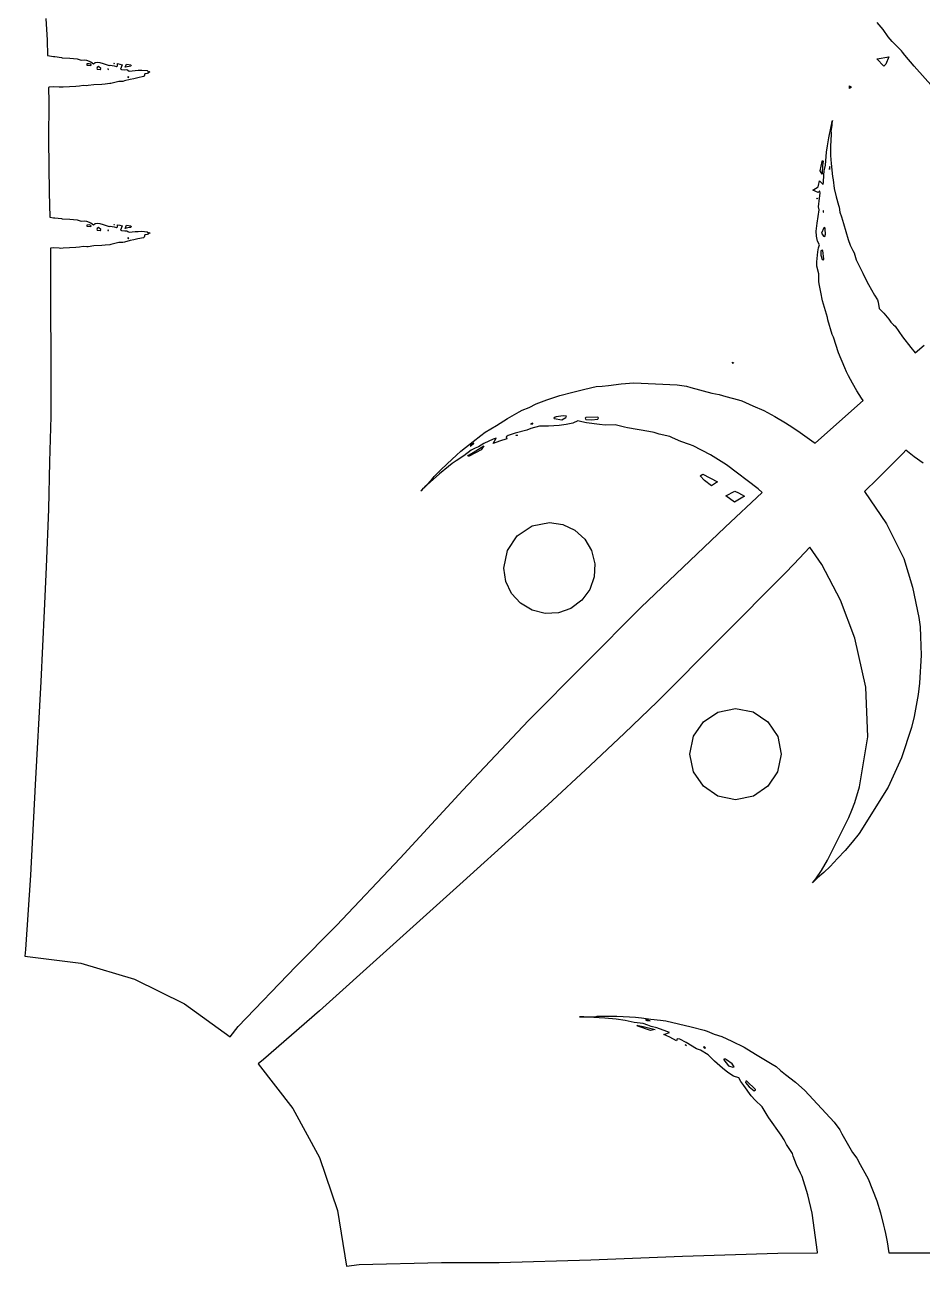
# Model space of a CAD drawing. Extents: x 0 to 203, y 8 to 351.
# Drawn here: x 103.4 to 142, y 184 to 237.3 of the extents above; entities that cross this region are included whole.
import ezdxf

# ---------------------------------------------------------------- set-up
doc = ezdxf.new("R2010")
doc.units = 0

msp = doc.modelspace()

# ---------------------------------------------------------------- linework, layer by layer
at = {"layer": 'Layer 1'}
for p, q in [((104.307127, 237.613985), (104.35487, 236.684611)), ((140.291638, 237.148472), (140.021916, 237.444678)), ((140.501258, 236.832629), (140.291638, 237.148472)), ((104.35487, 236.684611), (104.376339, 236.022487)), ((140.667442, 236.635511), (140.501258, 236.832629)), ((141.012947, 236.291417), (140.667442, 236.635511)), ((104.376339, 236.022487), (104.637516, 235.978841)), ((104.637516, 235.978841), (104.69529, 235.97997)), ((104.69529, 235.97997), (104.968966, 235.941763)), ((104.968966, 235.941763), (105.010706, 235.926012)), ((105.010706, 235.926012), (105.32796, 235.911957)), ((105.32796, 235.911957), (105.643024, 235.885474)), ((105.643024, 235.885474), (105.685755, 235.875232)), ((105.685755, 235.875232), (105.824253, 235.827206)), ((140.021, 235.88), (140.0211, 235.88042)), ((140.317224, 235.567472), (140.021, 235.88)), ((140.0211, 235.88042), (140.53307, 235.976189)), ((140.53307, 235.976189), (140.40353, 235.656533)), ((141.045296, 236.25575), (141.012947, 236.291417)), ((141.070792, 236.226512), (141.045296, 236.25575)), ((141.121004, 236.167186), (141.070792, 236.226512)), ((141.218823, 236.046556), (141.121004, 236.167186)), ((141.615675, 235.568839), (141.218823, 236.046556)), ((105.824253, 235.827206), (105.966284, 235.843239)), ((105.966284, 235.843239), (106.049622, 235.826218)), ((106.049622, 235.826218), (106.230004, 235.752623)), ((106.068945, 235.66593), (106.058221, 235.627723)), ((106.058221, 235.627723), (106.065991, 235.611196)), ((106.065991, 235.611196), (106.234, 235.597)), ((106.157794, 235.676595), (106.068945, 235.66593)), ((106.236684, 235.650958), (106.157794, 235.676595)), ((106.230004, 235.752623), (106.29689, 235.716321)), ((106.234, 235.597), (106.244524, 235.611619)), ((106.234, 235.597), (106.234, 235.597)), ((106.244524, 235.611619), (106.236684, 235.650958)), ((106.29689, 235.716321), (106.350425, 235.673945)), ((106.350425, 235.673945), (106.425078, 235.726704)), ((106.425078, 235.726704), (106.521838, 235.741323)), ((106.506535, 235.516972), (106.495811, 235.474738)), ((106.495811, 235.474738), (106.507447, 235.443013)), ((106.567698, 235.559986), (106.506535, 235.516972)), ((106.507447, 235.443013), (106.541, 235.439)), ((106.521838, 235.741323), (106.619512, 235.728682)), ((106.541, 235.439), (106.63691, 235.424452)), ((106.541, 235.439), (106.541, 235.439)), ((106.667562, 235.474032), (106.567698, 235.559986)), ((106.619512, 235.728682), (106.768745, 235.684046)), ((106.63691, 235.424452), (106.652661, 235.42516)), ((106.652661, 235.42516), (106.671449, 235.453199)), ((106.671449, 235.453199), (106.667562, 235.474032)), ((106.768745, 235.684046), (107.017704, 235.60192)), ((106.971596, 235.448411), (106.968842, 235.434709)), ((106.968842, 235.434709), (106.996669, 235.431605)), ((106.999, 235.447), (106.971596, 235.448411)), ((106.996669, 235.431605), (106.999, 235.447)), ((107.017704, 235.60192), (107.073584, 235.618729)), ((107.073584, 235.618729), (107.242734, 235.584684)), ((107.222856, 235.687874), (107.234509, 235.692748)), ((107.237972, 235.675022), (107.222856, 235.687874)), ((107.234509, 235.692748), (107.24595, 235.685613)), ((107.24595, 235.685613), (107.237972, 235.675022)), ((107.242734, 235.584684), (107.341684, 235.561167)), ((107.341684, 235.561167), (107.378904, 235.586098)), ((107.378904, 235.586098), (107.376573, 235.677772)), ((107.376573, 235.677772), (107.484348, 235.655313)), ((107.484348, 235.655313), (107.57701, 235.627909)), ((107.57701, 235.627909), (107.509702, 235.441171)), ((107.509702, 235.441171), (107.550808, 235.428672)), ((107.550808, 235.428672), (107.693121, 235.41285)), ((107.693121, 235.41285), (107.776317, 235.42047)), ((107.710391, 235.521767), (107.769717, 235.656805)), ((107.883424, 235.560047), (107.710391, 235.521767)), ((107.769717, 235.656805), (107.955041, 235.628695)), ((107.776317, 235.42047), (107.825475, 235.391656)), ((107.825475, 235.391656), (107.888828, 235.360227)), ((107.95497, 235.565692), (107.883424, 235.560047)), ((107.888828, 235.360227), (108.140186, 235.388901)), ((107.971356, 235.593448), (107.95497, 235.565692)), ((107.955041, 235.628695), (107.971, 235.594)), ((107.971, 235.594), (107.971356, 235.593448)), ((108.140186, 235.388901), (108.267525, 235.391656)), ((108.267525, 235.391656), (108.42566, 235.400201)), ((108.42566, 235.400201), (108.652725, 235.376822)), ((108.652725, 235.376822), (108.711275, 235.324207)), ((108.711277, 235.324213), (108.676527, 235.258246)), ((108.711275, 235.324207), (108.711557, 235.326042)), ((108.7141, 235.320397), (108.711277, 235.324213)), ((108.711557, 235.326042), (108.716216, 235.322091)), ((108.716216, 235.322091), (108.7141, 235.320397)), ((108.716216, 235.322091), (108.752025, 235.344409)), ((108.748917, 235.294052), (108.716216, 235.322091)), ((108.773284, 235.319901), (108.748917, 235.294052)), ((108.752025, 235.344409), (108.773284, 235.319901)), ((140.40353, 235.656533), (140.317224, 235.567472)), ((142.454859, 234.644336), (141.615675, 235.568839)), ((106.850124, 234.794728), (106.706047, 234.783439)), ((107.047739, 234.820929), (106.850124, 234.794728)), ((107.09082, 234.827076), (107.047739, 234.820929)), ((107.262654, 234.86832), (107.09082, 234.827076)), ((107.433288, 234.911757), (107.262654, 234.86832)), ((107.605336, 234.916272), (107.433288, 234.911757)), ((107.676597, 234.933223), (107.605336, 234.916272)), ((107.932688, 234.998907), (107.676597, 234.933223)), ((107.855402, 235.114965), (107.808156, 235.093779)), ((107.808156, 235.093779), (107.861408, 235.082055)), ((107.872, 235.093), (107.855402, 235.114965)), ((107.861408, 235.082055), (107.872, 235.093)), ((107.872, 235.093), (107.872, 235.093)), ((108.090679, 235.029277), (107.932688, 234.998907)), ((108.262304, 235.068049), (108.090679, 235.029277)), ((108.505752, 235.120243), (108.262304, 235.068049)), ((108.529061, 235.142984), (108.505752, 235.120243)), ((108.563455, 235.242143), (108.529061, 235.142984)), ((108.676527, 235.258246), (108.563455, 235.242143)), ((104.442044, 234.661042), (104.416052, 234.659137)), ((104.416052, 234.659137), (104.428554, 234.040588)), ((104.61416, 234.684986), (104.442044, 234.661042)), ((104.881481, 234.671213), (104.61416, 234.684986)), ((104.937065, 234.660831), (104.881481, 234.671213)), ((105.052821, 234.667542), (104.937065, 234.660831)), ((105.587536, 234.699464), (105.052821, 234.667542)), ((105.746162, 234.715003), (105.587536, 234.699464)), ((105.90387, 234.736895), (105.746162, 234.715003)), ((106.05925, 234.721429), (105.90387, 234.736895)), ((106.116527, 234.732518), (106.05925, 234.721429)), ((106.359272, 234.772844), (106.116527, 234.732518)), ((106.706047, 234.783439), (106.359272, 234.772844)), ((138.834337, 234.701471), (138.833702, 234.720541)), ((138.833702, 234.720541), (138.921, 234.661)), ((138.837655, 234.604429), (138.834337, 234.701471)), ((138.920713, 234.661142), (138.837655, 234.604429)), ((138.921, 234.661), (138.920713, 234.661142)), ((104.428554, 234.040588), (104.420855, 232.399868)), ((138.086813, 233.121352), (138.098751, 233.189859)), ((138.107579, 233.235838), (138.09868, 233.182797)), ((138.098751, 233.189859), (138.107579, 233.235838)), ((137.946148, 232.487683), (138.054067, 232.975713)), ((138.074816, 233.024663), (138.038231, 232.778249)), ((138.038231, 232.778249), (138.046495, 232.699145)), ((138.046495, 232.699145), (138.045295, 232.647236)), ((138.054067, 232.975713), (138.082952, 233.101429)), ((138.083, 233.101577), (138.074816, 233.024663)), ((138.082952, 233.101429), (138.083, 233.102)), ((138.083, 233.102), (138.086813, 233.121352)), ((138.084343, 233.107439), (138.083, 233.101577)), ((138.086813, 233.121352), (138.084343, 233.107439)), ((138.09868, 233.182797), (138.086813, 233.121352)), ((104.420855, 232.399868), (104.440066, 230.135508)), ((137.855817, 231.866312), (137.895509, 232.143522)), ((137.895509, 232.143522), (137.946148, 232.487683)), ((138.045295, 232.647236), (138.022765, 232.110969)), ((137.814855, 231.315285), (137.855817, 231.866312)), ((138.022765, 232.110969), (138.025732, 231.733966)), ((138.025732, 231.733966), (138.045789, 231.387753)), ((137.581488, 231.070968), (137.663417, 231.478059)), ((137.582, 231.071), (137.581488, 231.070968)), ((137.663205, 230.932823), (137.582, 231.071)), ((137.684109, 231.315903), (137.663205, 230.932823)), ((137.663417, 231.478059), (137.689759, 231.511466)), ((137.701553, 231.47347), (137.684109, 231.315903)), ((137.689759, 231.511466), (137.701553, 231.47347)), ((137.74211, 230.889689), (137.753057, 231.072611)), ((137.753057, 231.072611), (137.78286, 231.178551)), ((137.78286, 231.178551), (137.814855, 231.315285)), ((137.987543, 231.260748), (137.973, 231.226)), ((137.973, 231.226), (137.986829, 231.122038)), ((137.973, 231.226), (137.973, 231.226)), ((137.986829, 231.122038), (137.994881, 231.236948)), ((137.994881, 231.236948), (137.987543, 231.260748)), ((138.045789, 231.387753), (138.109853, 230.830794)), ((137.513631, 230.43669), (137.554384, 230.642213)), ((137.554384, 230.642213), (137.704323, 230.48733)), ((137.704323, 230.48733), (137.717954, 230.57752)), ((137.717954, 230.57752), (137.74211, 230.889689)), ((138.109853, 230.830794), (138.139092, 230.677039)), ((138.139092, 230.677039), (138.179845, 230.309922)), ((104.440066, 230.135508), (104.472767, 229.082398)), ((137.263544, 230.243738), (137.493927, 230.386192)), ((137.486161, 230.145426), (137.263544, 230.243738)), ((137.550005, 230.200939), (137.486161, 230.145426)), ((137.493927, 230.386192), (137.513631, 230.43669)), ((137.54944, 229.897102), (137.576915, 230.117458)), ((137.558621, 230.200301), (137.550005, 230.200939)), ((137.576915, 230.117458), (137.558621, 230.200301)), ((138.179845, 230.309922), (138.26382, 229.949093)), ((137.44026, 229.87702), (137.448162, 229.902586)), ((137.44455, 229.850748), (137.44026, 229.87702)), ((137.458322, 229.88486), (137.44455, 229.850748)), ((137.448162, 229.902586), (137.458322, 229.88486)), ((137.511868, 229.517979), (137.54944, 229.897102)), ((137.529806, 229.393607), (137.511868, 229.517979)), ((138.26382, 229.949093), (138.366792, 229.591086)), ((138.366792, 229.591086), (138.388828, 229.502169)), ((138.388828, 229.502169), (138.416866, 229.296855)), ((104.472767, 229.082398), (104.637537, 229.054783)), ((104.637537, 229.054783), (104.695311, 229.056126)), ((104.695311, 229.056126), (104.968987, 229.017775)), ((104.968987, 229.017775), (105.010728, 229.002024)), ((105.010728, 229.002024), (105.327982, 228.98797)), ((105.327982, 228.98797), (105.643046, 228.961486)), ((105.643046, 228.961486), (105.685777, 228.951326)), ((105.685777, 228.951326), (105.824275, 228.90323)), ((105.824275, 228.90323), (105.966306, 228.919263)), ((105.966306, 228.919263), (106.049643, 228.902101)), ((137.453812, 228.827535), (137.529806, 229.393607)), ((137.721, 229.356), (137.703626, 229.360098)), ((137.703626, 229.360098), (137.703626, 229.299499)), ((137.703626, 229.299499), (137.719448, 229.294487)), ((137.719448, 229.294487), (137.721, 229.356)), ((137.721, 229.356), (137.721, 229.356)), ((138.416866, 229.296855), (138.500277, 229.097606)), ((138.500277, 229.097606), (138.581357, 228.806353)), ((106.049643, 228.902101), (106.230025, 228.82865)), ((106.068945, 228.741871), (106.058221, 228.703731)), ((106.058221, 228.703731), (106.065991, 228.687204)), ((106.065991, 228.687204), (106.234, 228.673)), ((106.157794, 228.752595), (106.068945, 228.741871)), ((106.236684, 228.726958), (106.157794, 228.752595)), ((106.230025, 228.82865), (106.296912, 228.792347)), ((106.234, 228.673), (106.244524, 228.68769)), ((106.234, 228.673), (106.234, 228.673)), ((106.244524, 228.68769), (106.236684, 228.726958)), ((106.296912, 228.792347), (106.350446, 228.750113)), ((106.350446, 228.750113), (106.4251, 228.802727)), ((106.4251, 228.802727), (106.52186, 228.817349)), ((106.506535, 228.593127), (106.495811, 228.550893)), ((106.495811, 228.550893), (106.507425, 228.519122)), ((106.567698, 228.636068), (106.506535, 228.593127)), ((106.507425, 228.519122), (106.541, 228.515)), ((106.52186, 228.817349), (106.619534, 228.804706)), ((106.541, 228.515), (106.63691, 228.500607)), ((106.541, 228.515), (106.541, 228.515)), ((106.667562, 228.550114), (106.567698, 228.636068)), ((106.619534, 228.804706), (106.768767, 228.76007)), ((106.63691, 228.500607), (106.652661, 228.501242)), ((106.652661, 228.501242), (106.671449, 228.52928)), ((106.671449, 228.52928), (106.667562, 228.550114)), ((106.768767, 228.76007), (107.017726, 228.677861)), ((106.971596, 228.524482), (106.968842, 228.51085)), ((106.968842, 228.51085), (106.996669, 228.507602)), ((106.999, 228.523), (106.971596, 228.524482)), ((106.996669, 228.507602), (106.999, 228.523)), ((107.017726, 228.677861), (107.073606, 228.694741)), ((107.073606, 228.694741), (107.242756, 228.660699)), ((107.222856, 228.763862), (107.234509, 228.768733)), ((107.237972, 228.751007), (107.222856, 228.763862)), ((107.234509, 228.768733), (107.24595, 228.761531)), ((107.24595, 228.761531), (107.237972, 228.751007)), ((107.242756, 228.660699), (107.341706, 228.637179)), ((107.341706, 228.637179), (107.378925, 228.662181)), ((107.378925, 228.662181), (107.376594, 228.753785)), ((107.376594, 228.753785), (107.484369, 228.731396)), ((107.484369, 228.731396), (107.577031, 228.70378)), ((107.577031, 228.70378), (107.509724, 228.517257)), ((107.509724, 228.517257), (107.550829, 228.504684)), ((107.550829, 228.504684), (107.693142, 228.488866)), ((107.693142, 228.488866), (107.776338, 228.496486)), ((107.710391, 228.597822), (107.769717, 228.733006)), ((107.883424, 228.636032), (107.710391, 228.597822)), ((107.769717, 228.733006), (107.955041, 228.704756)), ((107.776338, 228.496486), (107.825496, 228.467671)), ((107.825496, 228.467671), (107.888849, 228.436243)), ((107.95497, 228.641677), (107.883424, 228.636032)), ((107.888849, 228.436243), (108.140207, 228.464846)), ((107.971356, 228.669433), (107.95497, 228.641677)), ((107.955041, 228.704756), (107.971, 228.67)), ((107.971, 228.67), (107.971356, 228.669433)), ((108.140207, 228.464846), (108.267546, 228.467668)), ((108.267546, 228.467668), (108.425681, 228.476135)), ((108.425681, 228.476135), (108.652746, 228.452829)), ((108.652746, 228.452829), (108.711296, 228.400211)), ((108.711299, 228.400211), (108.676549, 228.334172)), ((108.711296, 228.400211), (108.711578, 228.402119)), ((108.714121, 228.396469), (108.711299, 228.400211)), ((108.711578, 228.402119), (108.716238, 228.398092)), ((108.716238, 228.398092), (108.714121, 228.396469)), ((108.716238, 228.398092), (108.752046, 228.42041)), ((108.748939, 228.370053), (108.716238, 228.398092)), ((108.773306, 228.395902), (108.748939, 228.370053)), ((108.752046, 228.42041), (108.773306, 228.395902)), ((137.413486, 228.483021), (137.453812, 228.827535)), ((137.415038, 228.259558), (137.413486, 228.483021)), ((137.730067, 228.627384), (137.639878, 228.392409)), ((137.639878, 228.392409), (137.715231, 228.265212)), ((137.755563, 228.638896), (137.730067, 228.627384)), ((137.794902, 228.601606), (137.755563, 228.638896)), ((137.799, 228.567), (137.794902, 228.601606)), ((137.806056, 228.354979), (137.799, 228.567)), ((137.799, 228.567), (137.799, 228.567)), ((138.581357, 228.806353), (138.679175, 228.459364)), ((138.679175, 228.459364), (138.780242, 228.11527)), ((106.359293, 227.848829), (106.116548, 227.808499)), ((106.706068, 227.859421), (106.359293, 227.848829)), ((106.850145, 227.87065), (106.706068, 227.859421)), ((107.04776, 227.896925), (106.850145, 227.87065)), ((107.090842, 227.90321), (107.04776, 227.896925)), ((107.262676, 227.944316), (107.090842, 227.90321)), ((107.43331, 227.98775), (107.262676, 227.944316)), ((107.605358, 227.992265), (107.43331, 227.98775)), ((107.676619, 228.009216), (107.605358, 227.992265)), ((107.93271, 228.074973), (107.676619, 228.009216)), ((107.855402, 228.190824), (107.808156, 228.169917)), ((107.808156, 228.169917), (107.861408, 228.157911)), ((107.872, 228.169), (107.855402, 228.190824)), ((107.861408, 228.157911), (107.872, 228.169)), ((107.872, 228.169), (107.872, 228.169)), ((108.090701, 228.105343), (107.93271, 228.074973)), ((108.262326, 228.144047), (108.090701, 228.105343)), ((108.505774, 228.196238), (108.262326, 228.144047)), ((108.529082, 228.21898), (108.505774, 228.196238)), ((108.563477, 228.318141), (108.529082, 228.21898)), ((108.676549, 228.334172), (108.563477, 228.318141)), ((137.457907, 228.043582), (137.415038, 228.259558)), ((137.549158, 227.886932), (137.457907, 228.043582)), ((137.505086, 227.755981), (137.549158, 227.886932)), ((137.715231, 228.265212), (137.774345, 228.249747)), ((137.774345, 228.249747), (137.806056, 228.354979)), ((138.780242, 228.11527), (138.867395, 227.880086)), ((138.867395, 227.880086), (138.985056, 227.652031)), ((104.614182, 227.76081), (104.50026, 227.740046)), ((104.50026, 227.740046), (104.512833, 220.517216)), ((104.881503, 227.747263), (104.614182, 227.76081)), ((104.937086, 227.736821), (104.881503, 227.747263)), ((105.052842, 227.743594), (104.937086, 227.736821)), ((105.587557, 227.775516), (105.052842, 227.743594)), ((105.746183, 227.790985), (105.587557, 227.775516)), ((105.903891, 227.81295), (105.746183, 227.790985)), ((106.059271, 227.797411), (105.903891, 227.81295)), ((106.116548, 227.808499), (106.059271, 227.797411)), ((137.433614, 227.163777), (137.471397, 227.594527)), ((137.471397, 227.594527), (137.505086, 227.755981)), ((137.613889, 227.63575), (137.607604, 227.452684)), ((137.607604, 227.452684), (137.660644, 227.25825)), ((137.667, 227.664), (137.613889, 227.63575)), ((137.690588, 227.644589), (137.667, 227.664)), ((137.667, 227.664), (137.667, 227.664)), ((137.74158, 227.269208), (137.690588, 227.644589)), ((138.985056, 227.652031), (139.040004, 227.545597)), ((139.040004, 227.545597), (139.121002, 227.242471)), ((137.440251, 226.967633), (137.433614, 227.163777)), ((137.52345, 226.650097), (137.440251, 226.967633)), ((137.660644, 227.25825), (137.720817, 227.246961)), ((137.720817, 227.246961), (137.74158, 227.269208)), ((139.121002, 227.242471), (139.2696, 226.954102)), ((139.2696, 226.954102), (139.415162, 226.666518)), ((137.524156, 226.316528), (137.52345, 226.650097)), ((137.531494, 226.214753), (137.524156, 226.316528)), ((139.415162, 226.666518), (139.531553, 226.424623)), ((139.531553, 226.424623), (139.660305, 226.188872)), ((137.611865, 225.853571), (137.531494, 226.214753)), ((137.683764, 225.488714), (137.611865, 225.853571)), ((139.660305, 226.188872), (139.917739, 225.723372)), ((139.917739, 225.723372), (140.038581, 225.527809)), ((137.899946, 224.772138), (137.683764, 225.488714)), ((140.038581, 225.527809), (140.073469, 225.423917)), ((140.073469, 225.423917), (140.114363, 225.152781)), ((137.910106, 224.669023), (137.899946, 224.772138)), ((138.091685, 224.037481), (137.910106, 224.669023)), ((140.114363, 225.152781), (140.31134, 224.956637)), ((140.31134, 224.956637), (140.52562, 224.689528)), ((140.52562, 224.689528), (140.611715, 224.560835)), ((140.611715, 224.560835), (140.734182, 224.455673)), ((140.734182, 224.455673), (140.796835, 224.396629)), ((140.796835, 224.396629), (141.118255, 223.939463)), ((138.152645, 223.914096), (138.091685, 224.037481)), ((138.372998, 223.250417), (138.152645, 223.914096)), ((141.118255, 223.939463), (141.468845, 223.469868)), ((138.641591, 222.600937), (138.372998, 223.250417)), ((141.468845, 223.469868), (141.661868, 223.243932)), ((141.661868, 223.243932), (142.053917, 223.571005)), ((133.83279, 222.786615), (133.798325, 222.842834)), ((133.798325, 222.842834), (133.855, 222.815)), ((133.855108, 222.81543), (133.83279, 222.786615)), ((133.855, 222.815), (133.855108, 222.81543)), ((138.715891, 222.430162), (138.641591, 222.600937)), ((138.80036, 222.265319), (138.715891, 222.430162)), ((138.973819, 221.936271), (138.80036, 222.265319)), ((126.384851, 221.413015), (126.955089, 221.554832)), ((126.955089, 221.554832), (127.355683, 221.654134)), ((127.355683, 221.654134), (127.760937, 221.761909)), ((127.760937, 221.761909), (127.95396, 221.805558)), ((127.95396, 221.805558), (128.212523, 221.810074)), ((128.212523, 221.810074), (128.484506, 221.84214)), ((128.484506, 221.84214), (129.02515, 221.91333)), ((129.02515, 221.91333), (129.57399, 221.952246)), ((129.57399, 221.952246), (131.43528, 221.868271)), ((131.43528, 221.868271), (131.837638, 221.811417)), ((131.837638, 221.811417), (132.025293, 221.758023)), ((132.025293, 221.758023), (132.928748, 221.509558)), ((132.928748, 221.509558), (133.2323, 221.463229)), ((133.2323, 221.463229), (133.521515, 221.372331)), ((139.152926, 221.607999), (138.973819, 221.936271)), ((139.354918, 221.294349), (139.152926, 221.607999)), ((125.07833, 220.90175), (125.375103, 221.056845)), ((125.375103, 221.056845), (125.827818, 221.232139)), ((125.827818, 221.232139), (126.384851, 221.413015)), ((133.521515, 221.372331), (134.063996, 221.227337)), ((134.063996, 221.227337), (134.211748, 221.18736)), ((134.211748, 221.18736), (134.678941, 220.975129)), ((134.678941, 220.975129), (135.150799, 220.770236)), ((138.414664, 220.30261), (139.420744, 221.196178)), ((139.420744, 221.196178), (139.354918, 221.294349)), ((104.512833, 220.517216), (104.464666, 218.564326)), ((123.665093, 220.126977), (124.143586, 220.431094)), ((124.143586, 220.431094), (124.642554, 220.716356)), ((124.642554, 220.716356), (124.771529, 220.7802)), ((124.771529, 220.7802), (125.07833, 220.90175)), ((126.183367, 220.487861), (126.133504, 220.440685)), ((126.133504, 220.440685), (126.15123, 220.417447)), ((126.15123, 220.417447), (126.479714, 220.372246)), ((126.231604, 220.499303), (126.183367, 220.487861)), ((126.53, 220.545), (126.231604, 220.499303)), ((126.479714, 220.372246), (126.655504, 220.462295)), ((126.678387, 220.522752), (126.53, 220.545)), ((126.53, 220.545), (126.53, 220.545)), ((126.655504, 220.462295), (126.678387, 220.522752)), ((127.507379, 220.46404), (127.477715, 220.440238)), ((127.477715, 220.440238), (127.508226, 220.386491)), ((128.025, 220.48), (127.507379, 220.46404)), ((127.508226, 220.386491), (127.751888, 220.370529)), ((127.751888, 220.370529), (128.021469, 220.398356)), ((128.021469, 220.398356), (128.050142, 220.456623)), ((128.050142, 220.456623), (128.025, 220.48)), ((128.025, 220.48), (128.025, 220.48)), ((135.150799, 220.770236), (135.626326, 220.51266)), ((135.626326, 220.51266), (136.090271, 220.234815)), ((123.183842, 219.834158), (123.665093, 220.126977)), ((124.978021, 219.926625), (124.470357, 219.789538)), ((125.138131, 219.992591), (124.978021, 219.926625)), ((125.519582, 220.088501), (125.138131, 219.992591)), ((125.142, 220.175), (125.224409, 220.199508)), ((125.1434, 220.193503), (125.142, 220.175)), ((125.142, 220.175), (125.142, 220.175)), ((125.227728, 220.216952), (125.1434, 220.193503)), ((125.224409, 220.199508), (125.227728, 220.216952)), ((125.906051, 220.094293), (125.519582, 220.088501)), ((126.366183, 220.128052), (125.906051, 220.094293)), ((126.661895, 220.162376), (126.366183, 220.128052)), ((126.949911, 220.218877), (126.661895, 220.162376)), ((127.164191, 220.321005), (126.949911, 220.218877)), ((127.334684, 220.276792), (127.164191, 220.321005)), ((127.543246, 220.242256), (127.334684, 220.276792)), ((128.094205, 220.160471), (127.543246, 220.242256)), ((128.344082, 220.138647), (128.094205, 220.160471)), ((128.766709, 220.155456), (128.344082, 220.138647)), ((129.176272, 220.054601), (128.766709, 220.155456)), ((129.301564, 220.029599), (129.176272, 220.054601)), ((130.21646, 219.867863), (129.301564, 220.029599)), ((130.443084, 219.818285), (130.21646, 219.867863)), ((136.090271, 220.234815), (136.250593, 220.138975)), ((136.250593, 220.138975), (136.406396, 220.036142)), ((136.406396, 220.036142), (136.717718, 219.829555)), ((137.368824, 219.358194), (138.414664, 220.30261)), ((122.340139, 219.176979), (122.672083, 219.433496)), ((122.699514, 219.359382), (122.555016, 219.268275)), ((122.582062, 219.260646), (122.699514, 219.359382)), ((122.672083, 219.433496), (122.99527, 219.695449)), ((123.126617, 219.343177), (122.900752, 219.210329)), ((122.99527, 219.695449), (123.183842, 219.834158)), ((123.529116, 219.538461), (123.126617, 219.343177)), ((123.649746, 219.586063), (123.529116, 219.538461)), ((123.530318, 219.354548), (123.649746, 219.586063)), ((123.802442, 219.450532), (123.530318, 219.354548)), ((124.119414, 219.557249), (123.802442, 219.450532)), ((124.175915, 219.698219), (124.078097, 219.633243)), ((124.078097, 219.633243), (124.119414, 219.557249)), ((124.470357, 219.789538), (124.175915, 219.698219)), ((124.5, 219.693), (124.519281, 219.710585)), ((124.535879, 219.697163), (124.5, 219.693)), ((124.519281, 219.710585), (124.568224, 219.713125)), ((124.568224, 219.713125), (124.535879, 219.697163)), ((130.665136, 219.746104), (130.443084, 219.818285)), ((131.118416, 219.65542), (130.665136, 219.746104)), ((131.230148, 219.597788), (131.118416, 219.65542)), ((131.596133, 219.436267), (131.230148, 219.597788)), ((131.970314, 219.306163), (131.596133, 219.436267)), ((136.717718, 219.829555), (137.324399, 219.392447)), ((137.324399, 219.392447), (137.368824, 219.358194)), ((121.543318, 218.477142), (121.950127, 218.848284)), ((122.26236, 218.821885), (121.929496, 218.604072)), ((121.950127, 218.848284), (122.141172, 219.017222)), ((122.141172, 219.017222), (122.340139, 219.176979)), ((122.576789, 219.061731), (122.26236, 218.821885)), ((122.489962, 218.811524), (122.434, 218.804)), ((122.434, 218.804), (122.43445, 218.804251)), ((122.43445, 218.804251), (122.469694, 218.844157)), ((122.469694, 218.844157), (122.660456, 218.960266)), ((123.004758, 219.072842), (122.489962, 218.811524)), ((122.555016, 219.268275), (122.531, 219.242)), ((122.531, 219.242), (122.582062, 219.260646)), ((122.531, 219.242), (122.531, 219.242)), ((122.75611, 219.151285), (122.576789, 219.061731)), ((122.660456, 218.960266), (123.120023, 219.244746)), ((122.900752, 219.210329), (122.75611, 219.151285)), ((123.120023, 219.244746), (123.004758, 219.072842)), ((132.127314, 219.251781), (131.970314, 219.306163)), ((132.862536, 218.866373), (132.127314, 219.251781)), ((133.558137, 218.429618), (132.862536, 218.866373)), ((141.145585, 218.941313), (140.048265, 217.838123)), ((141.260847, 219.06717), (141.145585, 218.941313)), ((141.614121, 218.77507), (141.260847, 219.06717)), ((104.464666, 218.564326), (104.4213, 216.531696)), ((121.609855, 218.36267), (121.224021, 218.048735)), ((121.261731, 218.209469), (121.543318, 218.477142)), ((121.762819, 218.489797), (121.609855, 218.36267)), ((121.929496, 218.604072), (121.762819, 218.489797)), ((134.910497, 217.402498), (133.558137, 218.429618)), ((142.004474, 218.499415), (141.614121, 218.77507)), ((120.629833, 217.528769), (120.877452, 217.785498)), ((121.224021, 218.048735), (120.69072, 217.57342)), ((120.877452, 217.785498), (120.942993, 217.875335)), ((120.942993, 217.875335), (120.992291, 217.930916)), ((120.992291, 217.930916), (121.261731, 218.209469)), ((132.424, 217.962), (132.42408, 217.9623)), ((132.601212, 217.753247), (132.424, 217.962)), ((132.42408, 217.9623), (132.536306, 218.024592)), ((132.536306, 218.024592), (133.173498, 217.696958)), ((132.911334, 217.533811), (132.601212, 217.753247)), ((140.048265, 217.838123), (139.489962, 217.285047)), ((120.419155, 217.308768), (120.472548, 217.363573)), ((120.466475, 217.355803), (120.419155, 217.308768)), ((120.536395, 217.426856), (120.466475, 217.355803)), ((120.472548, 217.363573), (120.536395, 217.426856)), ((120.556241, 217.44649), (120.536395, 217.426856)), ((120.536395, 217.426856), (120.550238, 217.44091)), ((120.550238, 217.44091), (120.556382, 217.446702)), ((120.556382, 217.446702), (120.556241, 217.44649)), ((120.69072, 217.57342), (120.556382, 217.446702)), ((120.556382, 217.446702), (120.629833, 217.528769)), ((133.173498, 217.696958), (132.911334, 217.533811)), ((133.4955, 215.758813), (135.08219, 217.249593)), ((133.52946, 217.09642), (133.914445, 217.306534)), ((133.914445, 217.306534), (134.068976, 217.223335)), ((134.068976, 217.223335), (134.323303, 217.087662)), ((135.08219, 217.249593), (134.910497, 217.402498)), ((139.489962, 217.285047), (140.427385, 215.902325)), ((133.529, 217.096), (133.52946, 217.09642)), ((133.902792, 216.832065), (133.529, 217.096)), ((134.323303, 217.087662), (133.902792, 216.832065)), ((104.4213, 216.531696), (104.322, 214.035756)), ((124.561698, 215.381794), (125.197722, 215.806819)), ((125.197722, 215.806819), (125.948, 215.956)), ((125.948, 215.956), (125.94777, 215.955391)), ((125.94777, 215.955391), (126.522493, 215.869345)), ((126.522493, 215.869345), (127.036705, 215.625095)), ((127.036705, 215.625095), (127.459161, 215.243516)), ((132.87574, 215.166325), (133.4955, 215.758813)), ((140.427385, 215.902325), (141.167492, 214.404687)), ((124.136819, 214.745673), (124.561698, 215.381794)), ((127.459161, 215.243516), (127.758617, 214.745483)), ((129.88676, 212.315485), (132.87574, 215.166325)), ((123.98781, 213.995361), (124.136819, 214.745673)), ((127.758617, 214.745483), (127.899056, 214.18158)), ((137.135277, 214.899382), (136.451402, 214.168469)), ((137.645272, 214.141986), (137.135277, 214.899382)), ((104.322, 214.035756), (104.23739, 212.164086)), ((124.073876, 213.420641), (123.98781, 213.995361)), ((127.899056, 214.18158), (127.870177, 213.61304)), ((136.451402, 214.168469), (136.079905, 213.769853)), ((138.457758, 212.615676), (137.645272, 214.141986)), ((141.167492, 214.404687), (141.551983, 213.173737)), ((127.870177, 213.61304), (127.679308, 213.076718)), ((136.079905, 213.769853), (130.575, 208.247)), ((124.318144, 212.906438), (124.073876, 213.420641)), ((127.679308, 213.076718), (127.333781, 212.609469)), ((141.551983, 213.173737), (141.819939, 211.868307)), ((124.699739, 212.483996), (124.318144, 212.906438)), ((125.197782, 212.184557), (124.699739, 212.483996)), ((127.333781, 212.609469), (126.866544, 212.263925)), ((139.061829, 210.974876), (138.457758, 212.615676)), ((104.23739, 212.164086), (104.086401, 209.124106)), ((125.05068, 207.448825), (129.88676, 212.315485)), ((125.761691, 212.044138), (125.197782, 212.184557)), ((126.33023, 212.073038), (125.761691, 212.044138)), ((126.866544, 212.263925), (126.33023, 212.073038)), ((141.819939, 211.868307), (141.869097, 211.463369)), ((141.869097, 211.463369), (141.897347, 211.057232)), ((139.535307, 208.873526), (139.061829, 210.974876)), ((141.897347, 211.057232), (141.919736, 210.247819)), ((141.919736, 210.247819), (141.849745, 209.044769)), ((104.086401, 209.124106), (103.839632, 204.683816)), ((139.625923, 206.744066), (139.535307, 208.873526)), ((141.849745, 209.044769), (141.788088, 208.562452)), ((130.575, 208.247), (129.16459, 206.90467)), ((141.788088, 208.562452), (141.708916, 208.084932)), ((132.558372, 207.385384), (133.181371, 207.805448)), ((133.181371, 207.805448), (133.94429, 207.959501)), ((133.94429, 207.959501), (134.694381, 207.810182)), ((134.694381, 207.810182), (135.330218, 207.385159)), ((141.614135, 207.612865), (141.497529, 207.147224)), ((141.708916, 208.084932), (141.614135, 207.612865)), ((122.2199, 204.443705), (125.05068, 207.448825)), ((132.138341, 206.762361), (132.558372, 207.385384)), ((135.330218, 207.385159), (135.754983, 206.749151)), ((141.497529, 207.147224), (141.070414, 205.835581)), ((129.16459, 206.90467), (127.70114, 205.50266)), ((131.98433, 205.999434), (132.138341, 206.762361)), ((135.754983, 206.749151), (135.904, 205.999)), ((139.271094, 204.586856), (139.625923, 206.744066)), ((132.13837, 205.236513), (131.98433, 205.999434)), ((135.90439, 205.999441), (135.750353, 205.236519)), ((135.904, 205.999), (135.90439, 205.999441)), ((127.70114, 205.50266), (125.87156, 203.81356)), ((141.070414, 205.835581), (140.501271, 204.579034)), ((132.558424, 204.613506), (132.13837, 205.236513)), ((135.750353, 205.236519), (135.330301, 204.613511)), ((103.839632, 204.683816), (103.641665, 200.792016)), ((119.52571, 201.526515), (122.2199, 204.443705)), ((133.181439, 204.193465), (132.558424, 204.613506)), ((135.330301, 204.613511), (134.707287, 204.193468)), ((139.065219, 203.92014), (139.271094, 204.586856)), ((140.501271, 204.579034), (139.252601, 202.584394)), ((133.944363, 204.039441), (133.181439, 204.193465)), ((134.707287, 204.193468), (133.944363, 204.039441)), ((138.94473, 203.591092), (139.065219, 203.92014)), ((125.87156, 203.81356), (124.49251, 202.55432)), ((138.806303, 203.268718), (138.94473, 203.591092)), ((137.893524, 201.434018), (138.806303, 203.268718)), ((124.49251, 202.55432), (122.24305, 200.51847)), ((139.252601, 202.584394), (138.958582, 202.209473)), ((138.648248, 201.850727), (138.328807, 201.503738)), ((138.958582, 202.209473), (138.648248, 201.850727)), ((116.79847, 198.636565), (119.52571, 201.526515)), ((137.634467, 201.001854), (137.893524, 201.434018)), ((138.168553, 201.332257), (138.001452, 201.167157)), ((138.328807, 201.503738), (138.168553, 201.332257)), ((103.641665, 200.792016), (103.429505, 197.604816)), ((137.470756, 200.674572), (137.251636, 200.464298)), ((137.251636, 200.464298), (137.389112, 200.641236)), ((137.389112, 200.641236), (137.634467, 201.001854)), ((137.729672, 200.904919), (137.470756, 200.674572)), ((138.001452, 201.167157), (137.729672, 200.904919)), ((122.24305, 200.51847), (118.93872, 197.56324)), ((115.03867, 196.870415), (116.79847, 198.636565)), ((103.429505, 197.604816), (103.399699, 197.31122)), ((118.93872, 197.56324), (116.05568, 194.96016)), ((103.399699, 197.31122), (105.803465, 197.014057)), ((105.803465, 197.014057), (108.107592, 196.323785)), ((112.56582, 194.287885), (115.03867, 196.870415)), ((108.107592, 196.323785), (110.264445, 195.259143)), ((110.264445, 195.259143), (112.226389, 193.83887)), ((116.05568, 194.96016), (113.65911, 192.86389)), ((112.226389, 193.83887), (112.56582, 194.287885)), ((127.234259, 194.698577), (127.310253, 194.699564)), ((127.300508, 194.698365), (127.234259, 194.698577)), ((127.400869, 194.699141), (127.300508, 194.698365)), ((127.310253, 194.699564), (127.400869, 194.699141)), ((127.400869, 194.699141), (127.419089, 194.699353)), ((127.427, 194.699), (127.400869, 194.699141)), ((127.419089, 194.699353), (127.427274, 194.699)), ((127.427292, 194.699123), (127.427, 194.699)), ((127.427274, 194.699), (127.536604, 194.705209)), ((127.610638, 194.693933), (127.427292, 194.699123)), ((127.536604, 194.705209), (127.890584, 194.711742)), ((128.31853, 194.653146), (127.610638, 194.693933)), ((127.890584, 194.711742), (127.999561, 194.728941)), ((127.999561, 194.728941), (128.073221, 194.733456)), ((128.073221, 194.733456), (128.457923, 194.740097)), ((128.809667, 194.602753), (128.31853, 194.653146)), ((128.457923, 194.740097), (128.843545, 194.730561)), ((129.203691, 194.547911), (128.809667, 194.602753)), ((128.843545, 194.730561), (129.389628, 194.706089)), ((129.59009, 194.467044), (129.203691, 194.547911)), ((129.389628, 194.706089), (129.642471, 194.690799)), ((129.979311, 194.414957), (129.59009, 194.467044)), ((129.642471, 194.690799), (129.894396, 194.663465)), ((129.69865, 194.334141), (129.751338, 194.337567)), ((129.699, 194.334), (129.69865, 194.334141)), ((129.742714, 194.300137), (129.699, 194.334)), ((130.287244, 194.121874), (129.742714, 194.300137)), ((129.751338, 194.337567), (129.96675, 194.285057)), ((129.894396, 194.663465), (130.307569, 194.61071)), ((129.96675, 194.285057), (130.489033, 194.162415)), ((130.167883, 194.351818), (129.979311, 194.414957)), ((130.109241, 194.576552), (130.074, 194.575)), ((130.074, 194.575), (130.122872, 194.552047)), ((130.074, 194.575), (130.074, 194.575)), ((130.274648, 194.539121), (130.109241, 194.576552)), ((130.122872, 194.552047), (130.274648, 194.539121)), ((130.310761, 194.291538), (130.167883, 194.351818)), ((130.307569, 194.61071), (130.718484, 194.568404)), ((130.562616, 194.22628), (130.310761, 194.291538)), ((130.718484, 194.568404), (130.948374, 194.533513)), ((130.948374, 194.533513), (131.491843, 194.401512)), ((131.491843, 194.401512), (132.041611, 194.279787)), ((132.041611, 194.279787), (132.592568, 194.130305)), ((130.489033, 194.162415), (130.287244, 194.121874)), ((130.982139, 194.080823), (130.562616, 194.22628)), ((130.853669, 193.949635), (131.100156, 194.029442)), ((131.11188, 193.825898), (130.853669, 193.949635)), ((131.100156, 194.029442), (130.982139, 194.080823)), ((131.409006, 193.678014), (131.11188, 193.825898)), ((131.433652, 193.760987), (131.409006, 193.678014)), ((131.547927, 193.738034), (131.433652, 193.760987)), ((131.818711, 193.59523), (131.547927, 193.738034)), ((132.592568, 194.130305), (132.727961, 194.084681)), ((132.727961, 194.084681), (133.0289, 193.954622)), ((133.0289, 193.954622), (133.346366, 193.855464)), ((133.346366, 193.855464), (133.787428, 193.66103)), ((131.77118, 193.506539), (131.797102, 193.505447)), ((131.799292, 193.484399), (131.77118, 193.506539)), ((131.797102, 193.505447), (131.833122, 193.472887)), ((131.833122, 193.472887), (131.799292, 193.484399)), ((132.271003, 193.3349), (131.818711, 193.59523)), ((132.429699, 193.268936), (132.271003, 193.3349)), ((132.764541, 193.068321), (132.429699, 193.268936)), ((132.575266, 193.408076), (132.561, 193.396)), ((132.561, 193.396), (132.636147, 193.355213)), ((132.561, 193.396), (132.561, 193.396)), ((132.650766, 193.365418), (132.575266, 193.408076)), ((132.636147, 193.355213), (132.650766, 193.365418)), ((133.787428, 193.66103), (134.305898, 193.39724)), ((134.305898, 193.39724), (134.806145, 193.096688)), ((113.65911, 192.86389), (113.430423, 192.677437)), ((113.430423, 192.677437), (114.922506, 190.769654)), ((133.039631, 192.80054), (132.764541, 193.068321)), ((133.385841, 192.50073), (133.039631, 192.80054)), ((133.443348, 192.886958), (133.439324, 192.858073)), ((133.439324, 192.858073), (133.637644, 192.595059)), ((133.511575, 192.885406), (133.443348, 192.886958)), ((133.553457, 192.859484), (133.511575, 192.885406)), ((133.795, 192.682), (133.553457, 192.859484)), ((133.883293, 192.561994), (133.795, 192.682)), ((133.795, 192.682), (133.795, 192.682)), ((134.806145, 193.096688), (135.157441, 192.885304)), ((135.157441, 192.885304), (135.518059, 192.676779)), ((135.518059, 192.676779), (135.684387, 192.57197)), ((133.617283, 192.317286), (133.385841, 192.50073)), ((133.859108, 192.154726), (133.617283, 192.317286)), ((133.637644, 192.595059), (133.824591, 192.535228)), ((133.824591, 192.535228), (133.883293, 192.561994)), ((134.081442, 192.076551), (133.859108, 192.154726)), ((135.684387, 192.57197), (135.869076, 192.393462)), ((135.869076, 192.393462), (136.082791, 192.225088)), ((136.082791, 192.225088), (136.512835, 191.895684)), ((134.169795, 191.925562), (134.081442, 192.076551)), ((134.291557, 191.754504), (134.169795, 191.925562)), ((134.620111, 191.30977), (134.291557, 191.754504)), ((134.385216, 191.940883), (134.36876, 191.881487)), ((134.36876, 191.881487), (134.528306, 191.699025)), ((134.423, 191.937), (134.385216, 191.940883)), ((134.797182, 191.584779), (134.423, 191.937)), ((134.423, 191.937), (134.423, 191.937)), ((134.528306, 191.699025), (134.737077, 191.52941)), ((134.798452, 191.550562), (134.797182, 191.584779)), ((136.512835, 191.895684), (136.925858, 191.537855)), ((134.78001, 191.118867), (134.620111, 191.30977)), ((134.737077, 191.52941), (134.798452, 191.550562)), ((135.088292, 190.834277), (134.78001, 191.118867)), ((136.925858, 191.537855), (138.175028, 190.172185)), ((114.922506, 190.769654), (116.066772, 188.65404)), ((135.304409, 190.475528), (135.088292, 190.834277)), ((135.374752, 190.370155), (135.304409, 190.475528)), ((135.902473, 189.614381), (135.374752, 190.370155)), ((138.175028, 190.172185), (138.417984, 189.849563)), ((136.026651, 189.42037), (135.902473, 189.614381)), ((138.417984, 189.849563), (138.512268, 189.680272)), ((138.512268, 189.680272), (138.9724, 188.871175)), ((136.13153, 189.213857), (136.026651, 189.42037)), ((136.385787, 188.832332), (136.13153, 189.213857)), ((116.066772, 188.65404), (116.842751, 186.377414)), ((136.423571, 188.713327), (136.385787, 188.832332)), ((136.566375, 188.343052), (136.423571, 188.713327)), ((138.9724, 188.871175), (139.153276, 188.625535)), ((139.153276, 188.625535), (139.292761, 188.358426)), ((136.737574, 187.989179), (136.566375, 188.343052)), ((136.809473, 187.840933), (136.737574, 187.989179)), ((137.053982, 187.054578), (136.809473, 187.840933)), ((139.292761, 188.358426), (139.572302, 187.875826)), ((139.572302, 187.875826), (139.648296, 187.743896)), ((139.648296, 187.743896), (139.827335, 187.266461)), ((137.234644, 186.259993), (137.053982, 187.054578)), ((139.827335, 187.266461), (140.015131, 186.791216)), ((140.015131, 186.791216), (140.168248, 186.276277)), ((116.842751, 186.377414), (117.229973, 183.986597)), ((137.461215, 184.591193), (137.234644, 186.259993)), ((140.168248, 186.276277), (140.29912, 185.755126)), ((140.29912, 185.755126), (140.344321, 185.57517)), ((140.344321, 185.57517), (140.381611, 185.393481)), ((140.381611, 185.393481), (140.455203, 185.029649)), ((140.455203, 185.029649), (140.533034, 184.562572)), ((117.764123, 184.060296), (121.310913, 184.137845)), ((121.310913, 184.137845), (123.784673, 184.142361)), ((123.784673, 184.142361), (127.725773, 184.257482)), ((127.725773, 184.257482), (131.662633, 184.415261)), ((131.662633, 184.415261), (135.757063, 184.538646)), ((135.757063, 184.538646), (137.463473, 184.553621)), ((137.463473, 184.553621), (137.461215, 184.591193)), ((140.533034, 184.562572), (142.564534, 184.560348)), ((117.229973, 183.986597), (117.764123, 184.060296))]:
    msp.add_line(p, q, dxfattribs=at)

doc.saveas('drawing.dxf')
